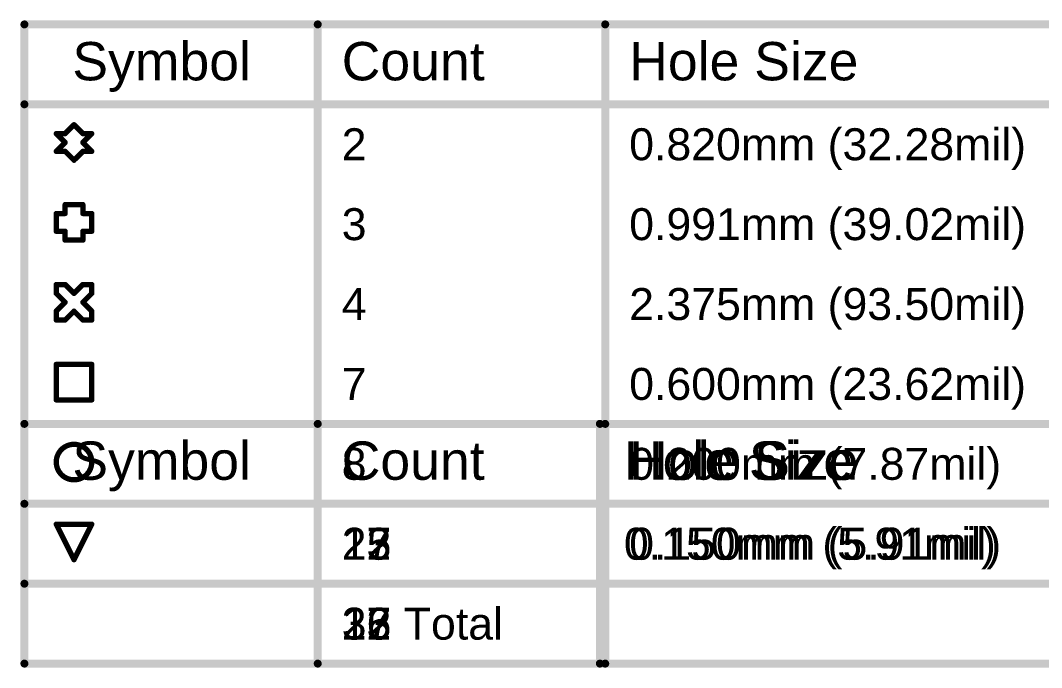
# Model space of a CAD drawing. Header units: inches. Extents: x -35 to 304, y -8 to 63.
# Drawn here: x 37.36 to 86.07, y -8.13 to 22.73 of the extents above; entities that cross this region are included whole.
import ezdxf

# ---------------------------------------------------------------- set-up
doc = ezdxf.new("R2010")
doc.units = ezdxf.units.IN
doc.layers.add('Drill Drawing', color=1, linetype='Continuous')
doc.styles.add('Arial', font='', dxfattribs={"height": 0.2})
doc.styles.get('Arial').set_extended_font_data('Arial')

msp = doc.modelspace()

# ---------------------------------------------------------------- linework, layer by layer
at = {"layer": 'Drill Drawing'}
for points in [[(37.554, 22.543, 0.381, 0.381, 0), (303.774, 22.543, 0.381, 0.381, 0)], [(37.554, -7.938, 0.381, 0.381, 0), (37.554, 22.543, 0.381, 0.381, 0)], [(51.546, -7.938, 0.381, 0.381, 0), (51.546, 22.543, 0.381, 0.381, 0)], [(65.259, -7.938, 0.381, 0.381, 0), (65.259, 22.543, 0.381, 0.381, 0)], [(37.554, 18.733, 0.381, 0.381, 0), (303.774, 18.733, 0.381, 0.381, 0)], [(39.496, 17.335, 0.254, 0.254, 0), (39.919, 17.759, 0.254, 0.254, 0)], [(39.919, 17.759, 0.254, 0.254, 0), (40.343, 17.335, 0.254, 0.254, 0)], [(39.073, 17.335, 0.254, 0.254, 0), (39.496, 16.912, 0.254, 0.254, 0)], [(39.073, 17.335, 0.254, 0.254, 0), (39.496, 17.335, 0.254, 0.254, 0)], [(40.343, 17.335, 0.254, 0.254, 0), (40.766, 17.335, 0.254, 0.254, 0)], [(40.343, 16.912, 0.254, 0.254, 0), (40.766, 17.335, 0.254, 0.254, 0)], [(39.073, 16.489, 0.254, 0.254, 0), (39.496, 16.912, 0.254, 0.254, 0)], [(39.073, 16.489, 0.254, 0.254, 0), (39.496, 16.489, 0.254, 0.254, 0)], [(39.496, 16.489, 0.254, 0.254, 0), (39.919, 16.066, 0.254, 0.254, 0)], [(39.919, 16.066, 0.254, 0.254, 0), (40.343, 16.489, 0.254, 0.254, 0)], [(40.343, 16.912, 0.254, 0.254, 0), (40.766, 16.489, 0.254, 0.254, 0)], [(40.343, 16.489, 0.254, 0.254, 0), (40.766, 16.489, 0.254, 0.254, 0)], [(39.073, 12.679, 0.254, 0.254, 0), (39.073, 13.525, 0.254, 0.254, 0)], [(39.073, 13.525, 0.254, 0.254, 0), (39.496, 13.525, 0.254, 0.254, 0)], [(39.496, 13.525, 0.254, 0.254, 0), (39.496, 13.949, 0.254, 0.254, 0)], [(39.496, 13.949, 0.254, 0.254, 0), (40.343, 13.949, 0.254, 0.254, 0)], [(40.343, 13.525, 0.254, 0.254, 0), (40.343, 13.949, 0.254, 0.254, 0)], [(40.343, 13.525, 0.254, 0.254, 0), (40.766, 13.525, 0.254, 0.254, 0)], [(40.766, 12.679, 0.254, 0.254, 0), (40.766, 13.525, 0.254, 0.254, 0)], [(39.073, 12.679, 0.254, 0.254, 0), (39.496, 12.679, 0.254, 0.254, 0)], [(39.496, 12.255, 0.254, 0.254, 0), (39.496, 12.679, 0.254, 0.254, 0)], [(40.343, 12.679, 0.254, 0.254, 0), (40.766, 12.679, 0.254, 0.254, 0)], [(40.343, 12.255, 0.254, 0.254, 0), (40.343, 12.679, 0.254, 0.254, 0)], [(39.496, 12.255, 0.254, 0.254, 0), (40.343, 12.255, 0.254, 0.254, 0)], [(39.073, 9.715, 0.254, 0.254, 0), (39.073, 10.139, 0.254, 0.254, 0)], [(39.073, 10.139, 0.254, 0.254, 0), (39.496, 10.139, 0.254, 0.254, 0)], [(39.496, 10.139, 0.254, 0.254, 0), (39.919, 9.715, 0.254, 0.254, 0)], [(39.919, 9.715, 0.254, 0.254, 0), (40.343, 10.139, 0.254, 0.254, 0)], [(40.343, 10.139, 0.254, 0.254, 0), (40.766, 10.139, 0.254, 0.254, 0)], [(40.766, 9.715, 0.254, 0.254, 0), (40.766, 10.139, 0.254, 0.254, 0)], [(39.073, 9.715, 0.254, 0.254, 0), (39.496, 9.292, 0.254, 0.254, 0)], [(40.343, 9.292, 0.254, 0.254, 0), (40.766, 9.715, 0.254, 0.254, 0)], [(39.073, 8.869, 0.254, 0.254, 0), (39.496, 9.292, 0.254, 0.254, 0)], [(40.343, 9.292, 0.254, 0.254, 0), (40.766, 8.869, 0.254, 0.254, 0)], [(39.073, 8.445, 0.254, 0.254, 0), (39.073, 8.869, 0.254, 0.254, 0)], [(39.496, 8.445, 0.254, 0.254, 0), (39.919, 8.869, 0.254, 0.254, 0)], [(39.919, 8.869, 0.254, 0.254, 0), (40.343, 8.445, 0.254, 0.254, 0)], [(40.766, 8.445, 0.254, 0.254, 0), (40.766, 8.869, 0.254, 0.254, 0)], [(39.073, 8.445, 0.254, 0.254, 0), (39.496, 8.445, 0.254, 0.254, 0)], [(40.343, 8.445, 0.254, 0.254, 0), (40.766, 8.445, 0.254, 0.254, 0)], [(39.073, 6.329, 0.254, 0.254, 0), (40.766, 6.329, 0.254, 0.254, 0)], [(39.073, 4.636, 0.254, 0.254, 0), (39.073, 6.329, 0.254, 0.254, 0)], [(40.766, 4.636, 0.254, 0.254, 0), (40.766, 6.329, 0.254, 0.254, 0)], [(39.073, 4.636, 0.254, 0.254, 0), (40.766, 4.636, 0.254, 0.254, 0)], [(37.554, 3.493, 0.381, 0.381, 0), (298.442, 3.493, 0.381, 0.381, 0)], [(37.554, -7.938, 0.381, 0.381, 0), (37.554, 3.493, 0.381, 0.381, 0)], [(37.554, 3.493, 0.381, 0.381, 0), (294.887, 3.493, 0.381, 0.381, 0)], [(37.554, -7.938, 0.381, 0.381, 0), (37.554, 3.493, 0.381, 0.381, 0)], [(37.554, 3.493, 0.381, 0.381, 0), (298.442, 3.493, 0.381, 0.381, 0)], [(37.554, -7.938, 0.381, 0.381, 0), (37.554, 3.493, 0.381, 0.381, 0)], [(37.554, 3.493, 0.381, 0.381, 0), (294.633, 3.493, 0.381, 0.381, 0)], [(37.554, -7.938, 0.381, 0.381, 0), (37.554, 3.493, 0.381, 0.381, 0)], [(51.546, -7.938, 0.381, 0.381, 0), (51.546, 3.493, 0.381, 0.381, 0)], [(51.546, -7.938, 0.381, 0.381, 0), (51.546, 3.493, 0.381, 0.381, 0)], [(51.546, -7.938, 0.381, 0.381, 0), (51.546, 3.493, 0.381, 0.381, 0)], [(51.546, -7.938, 0.381, 0.381, 0), (51.546, 3.493, 0.381, 0.381, 0)], [(65.005, -7.938, 0.381, 0.381, 0), (65.005, 3.493, 0.381, 0.381, 0)], [(65.005, -7.938, 0.381, 0.381, 0), (65.005, 3.493, 0.381, 0.381, 0)], [(65.005, -7.938, 0.381, 0.381, 0), (65.005, 3.493, 0.381, 0.381, 0)], [(65.259, -7.938, 0.381, 0.381, 0), (65.259, 3.493, 0.381, 0.381, 0)], [(37.554, -0.318, 0.381, 0.381, 0), (298.442, -0.318, 0.381, 0.381, 0)], [(37.554, -0.318, 0.381, 0.381, 0), (294.887, -0.318, 0.381, 0.381, 0)], [(37.554, -0.318, 0.381, 0.381, 0), (298.442, -0.318, 0.381, 0.381, 0)], [(37.554, -0.318, 0.381, 0.381, 0), (294.633, -0.318, 0.381, 0.381, 0)], [(39.073, -1.291, 0.254, 0.254, 0), (40.766, -1.291, 0.254, 0.254, 0)], [(39.073, -1.291, 0.254, 0.254, 0), (39.919, -2.985, 0.254, 0.254, 0)], [(39.073, -1.291, 0.254, 0.254, 0), (40.766, -1.291, 0.254, 0.254, 0)], [(39.073, -1.291, 0.254, 0.254, 0), (39.919, -2.985, 0.254, 0.254, 0)], [(39.073, -1.291, 0.254, 0.254, 0), (40.766, -1.291, 0.254, 0.254, 0)], [(39.073, -1.291, 0.254, 0.254, 0), (39.919, -2.985, 0.254, 0.254, 0)], [(39.073, -1.291, 0.254, 0.254, 0), (40.766, -1.291, 0.254, 0.254, 0)], [(39.073, -1.291, 0.254, 0.254, 0), (39.919, -2.985, 0.254, 0.254, 0)], [(39.073, -1.291, 0.254, 0.254, 0), (40.766, -1.291, 0.254, 0.254, 0)], [(39.073, -1.291, 0.254, 0.254, 0), (39.919, -2.985, 0.254, 0.254, 0)], [(39.919, -2.985, 0.254, 0.254, 0), (40.766, -1.291, 0.254, 0.254, 0)], [(39.919, -2.985, 0.254, 0.254, 0), (40.766, -1.291, 0.254, 0.254, 0)], [(39.919, -2.985, 0.254, 0.254, 0), (40.766, -1.291, 0.254, 0.254, 0)], [(39.919, -2.985, 0.254, 0.254, 0), (40.766, -1.291, 0.254, 0.254, 0)], [(39.919, -2.985, 0.254, 0.254, 0), (40.766, -1.291, 0.254, 0.254, 0)], [(37.554, -4.128, 0.381, 0.381, 0), (298.442, -4.128, 0.381, 0.381, 0)], [(37.554, -4.128, 0.381, 0.381, 0), (294.887, -4.128, 0.381, 0.381, 0)], [(37.554, -4.128, 0.381, 0.381, 0), (298.442, -4.128, 0.381, 0.381, 0)], [(37.554, -4.128, 0.381, 0.381, 0), (294.633, -4.128, 0.381, 0.381, 0)], [(37.554, -4.128, 0.381, 0.381, 0), (303.774, -4.128, 0.381, 0.381, 0)], [(37.554, -7.938, 0.381, 0.381, 0), (298.442, -7.938, 0.381, 0.381, 0)], [(37.554, -7.938, 0.381, 0.381, 0), (294.887, -7.938, 0.381, 0.381, 0)], [(37.554, -7.938, 0.381, 0.381, 0), (298.442, -7.938, 0.381, 0.381, 0)], [(37.554, -7.938, 0.381, 0.381, 0), (294.633, -7.938, 0.381, 0.381, 0)], [(37.554, -7.938, 0.381, 0.381, 0), (303.774, -7.938, 0.381, 0.381, 0)]]:
    msp.add_lwpolyline(points, format="xyseb", dxfattribs=at)
for points in [[(37.459, 22.543, 0.191, 0.191, 1), (37.649, 22.543, 0.191, 0.191, 1)], [(37.459, 22.543, 0.191, 0.191, 1), (37.649, 22.543, 0.191, 0.191, 1)], [(51.451, 22.543, 0.191, 0.191, 1), (51.641, 22.543, 0.191, 0.191, 1)], [(65.163, 22.543, 0.191, 0.191, 1), (65.354, 22.543, 0.191, 0.191, 1)], [(37.459, 18.733, 0.191, 0.191, 1), (37.649, 18.733, 0.191, 0.191, 1)], [(39.856, 17.759, 0.127, 0.127, 1), (39.983, 17.759, 0.127, 0.127, 1)], [(39.856, 17.759, 0.127, 0.127, 1), (39.983, 17.759, 0.127, 0.127, 1)], [(39.009, 17.335, 0.127, 0.127, 1), (39.136, 17.335, 0.127, 0.127, 1)], [(39.009, 17.335, 0.127, 0.127, 1), (39.136, 17.335, 0.127, 0.127, 1)], [(39.432, 17.335, 0.127, 0.127, 1), (39.559, 17.335, 0.127, 0.127, 1)], [(39.432, 17.335, 0.127, 0.127, 1), (39.559, 17.335, 0.127, 0.127, 1)], [(40.279, 17.335, 0.127, 0.127, 1), (40.406, 17.335, 0.127, 0.127, 1)], [(40.279, 17.335, 0.127, 0.127, 1), (40.406, 17.335, 0.127, 0.127, 1)], [(40.702, 17.335, 0.127, 0.127, 1), (40.829, 17.335, 0.127, 0.127, 1)], [(40.702, 17.335, 0.127, 0.127, 1), (40.829, 17.335, 0.127, 0.127, 1)], [(39.009, 16.489, 0.127, 0.127, 1), (39.136, 16.489, 0.127, 0.127, 1)], [(39.009, 16.489, 0.127, 0.127, 1), (39.136, 16.489, 0.127, 0.127, 1)], [(39.432, 16.912, 0.127, 0.127, 1), (39.559, 16.912, 0.127, 0.127, 1)], [(39.432, 16.912, 0.127, 0.127, 1), (39.559, 16.912, 0.127, 0.127, 1)], [(39.432, 16.489, 0.127, 0.127, 1), (39.559, 16.489, 0.127, 0.127, 1)], [(39.432, 16.489, 0.127, 0.127, 1), (39.559, 16.489, 0.127, 0.127, 1)], [(40.279, 16.912, 0.127, 0.127, 1), (40.406, 16.912, 0.127, 0.127, 1)], [(40.279, 16.912, 0.127, 0.127, 1), (40.406, 16.912, 0.127, 0.127, 1)], [(40.279, 16.489, 0.127, 0.127, 1), (40.406, 16.489, 0.127, 0.127, 1)], [(40.279, 16.489, 0.127, 0.127, 1), (40.406, 16.489, 0.127, 0.127, 1)], [(40.702, 16.489, 0.127, 0.127, 1), (40.829, 16.489, 0.127, 0.127, 1)], [(40.702, 16.489, 0.127, 0.127, 1), (40.829, 16.489, 0.127, 0.127, 1)], [(39.856, 16.066, 0.127, 0.127, 1), (39.983, 16.066, 0.127, 0.127, 1)], [(39.856, 16.066, 0.127, 0.127, 1), (39.983, 16.066, 0.127, 0.127, 1)], [(39.009, 13.525, 0.127, 0.127, 1), (39.136, 13.525, 0.127, 0.127, 1)], [(39.009, 13.525, 0.127, 0.127, 1), (39.136, 13.525, 0.127, 0.127, 1)], [(39.432, 13.949, 0.127, 0.127, 1), (39.559, 13.949, 0.127, 0.127, 1)], [(39.432, 13.949, 0.127, 0.127, 1), (39.559, 13.949, 0.127, 0.127, 1)], [(39.432, 13.525, 0.127, 0.127, 1), (39.559, 13.525, 0.127, 0.127, 1)], [(39.432, 13.525, 0.127, 0.127, 1), (39.559, 13.525, 0.127, 0.127, 1)], [(40.279, 13.949, 0.127, 0.127, 1), (40.406, 13.949, 0.127, 0.127, 1)], [(40.279, 13.949, 0.127, 0.127, 1), (40.406, 13.949, 0.127, 0.127, 1)], [(40.279, 13.525, 0.127, 0.127, 1), (40.406, 13.525, 0.127, 0.127, 1)], [(40.279, 13.525, 0.127, 0.127, 1), (40.406, 13.525, 0.127, 0.127, 1)], [(40.702, 13.525, 0.127, 0.127, 1), (40.829, 13.525, 0.127, 0.127, 1)], [(40.702, 13.525, 0.127, 0.127, 1), (40.829, 13.525, 0.127, 0.127, 1)], [(39.009, 12.679, 0.127, 0.127, 1), (39.136, 12.679, 0.127, 0.127, 1)], [(39.009, 12.679, 0.127, 0.127, 1), (39.136, 12.679, 0.127, 0.127, 1)], [(39.432, 12.679, 0.127, 0.127, 1), (39.559, 12.679, 0.127, 0.127, 1)], [(39.432, 12.679, 0.127, 0.127, 1), (39.559, 12.679, 0.127, 0.127, 1)], [(40.279, 12.679, 0.127, 0.127, 1), (40.406, 12.679, 0.127, 0.127, 1)], [(40.279, 12.679, 0.127, 0.127, 1), (40.406, 12.679, 0.127, 0.127, 1)], [(40.702, 12.679, 0.127, 0.127, 1), (40.829, 12.679, 0.127, 0.127, 1)], [(40.702, 12.679, 0.127, 0.127, 1), (40.829, 12.679, 0.127, 0.127, 1)], [(39.432, 12.255, 0.127, 0.127, 1), (39.559, 12.255, 0.127, 0.127, 1)], [(39.432, 12.255, 0.127, 0.127, 1), (39.559, 12.255, 0.127, 0.127, 1)], [(40.279, 12.255, 0.127, 0.127, 1), (40.406, 12.255, 0.127, 0.127, 1)], [(40.279, 12.255, 0.127, 0.127, 1), (40.406, 12.255, 0.127, 0.127, 1)], [(39.009, 10.139, 0.127, 0.127, 1), (39.136, 10.139, 0.127, 0.127, 1)], [(39.009, 10.139, 0.127, 0.127, 1), (39.136, 10.139, 0.127, 0.127, 1)], [(39.432, 10.139, 0.127, 0.127, 1), (39.559, 10.139, 0.127, 0.127, 1)], [(39.432, 10.139, 0.127, 0.127, 1), (39.559, 10.139, 0.127, 0.127, 1)], [(40.279, 10.139, 0.127, 0.127, 1), (40.406, 10.139, 0.127, 0.127, 1)], [(40.279, 10.139, 0.127, 0.127, 1), (40.406, 10.139, 0.127, 0.127, 1)], [(40.702, 10.139, 0.127, 0.127, 1), (40.829, 10.139, 0.127, 0.127, 1)], [(40.702, 10.139, 0.127, 0.127, 1), (40.829, 10.139, 0.127, 0.127, 1)], [(39.009, 9.715, 0.127, 0.127, 1), (39.136, 9.715, 0.127, 0.127, 1)], [(39.009, 9.715, 0.127, 0.127, 1), (39.136, 9.715, 0.127, 0.127, 1)], [(39.856, 9.715, 0.127, 0.127, 1), (39.983, 9.715, 0.127, 0.127, 1)], [(39.856, 9.715, 0.127, 0.127, 1), (39.983, 9.715, 0.127, 0.127, 1)], [(40.702, 9.715, 0.127, 0.127, 1), (40.829, 9.715, 0.127, 0.127, 1)], [(40.702, 9.715, 0.127, 0.127, 1), (40.829, 9.715, 0.127, 0.127, 1)], [(39.432, 9.292, 0.127, 0.127, 1), (39.559, 9.292, 0.127, 0.127, 1)], [(39.432, 9.292, 0.127, 0.127, 1), (39.559, 9.292, 0.127, 0.127, 1)], [(40.279, 9.292, 0.127, 0.127, 1), (40.406, 9.292, 0.127, 0.127, 1)], [(40.279, 9.292, 0.127, 0.127, 1), (40.406, 9.292, 0.127, 0.127, 1)], [(39.009, 8.869, 0.127, 0.127, 1), (39.136, 8.869, 0.127, 0.127, 1)], [(39.009, 8.869, 0.127, 0.127, 1), (39.136, 8.869, 0.127, 0.127, 1)], [(39.856, 8.869, 0.127, 0.127, 1), (39.983, 8.869, 0.127, 0.127, 1)], [(39.856, 8.869, 0.127, 0.127, 1), (39.983, 8.869, 0.127, 0.127, 1)], [(40.702, 8.869, 0.127, 0.127, 1), (40.829, 8.869, 0.127, 0.127, 1)], [(40.702, 8.869, 0.127, 0.127, 1), (40.829, 8.869, 0.127, 0.127, 1)], [(39.009, 8.445, 0.127, 0.127, 1), (39.136, 8.445, 0.127, 0.127, 1)], [(39.009, 8.445, 0.127, 0.127, 1), (39.136, 8.445, 0.127, 0.127, 1)], [(39.432, 8.445, 0.127, 0.127, 1), (39.559, 8.445, 0.127, 0.127, 1)], [(39.432, 8.445, 0.127, 0.127, 1), (39.559, 8.445, 0.127, 0.127, 1)], [(40.279, 8.445, 0.127, 0.127, 1), (40.406, 8.445, 0.127, 0.127, 1)], [(40.279, 8.445, 0.127, 0.127, 1), (40.406, 8.445, 0.127, 0.127, 1)], [(40.702, 8.445, 0.127, 0.127, 1), (40.829, 8.445, 0.127, 0.127, 1)], [(40.702, 8.445, 0.127, 0.127, 1), (40.829, 8.445, 0.127, 0.127, 1)], [(39.009, 6.329, 0.127, 0.127, 1), (39.136, 6.329, 0.127, 0.127, 1)], [(39.009, 6.329, 0.127, 0.127, 1), (39.136, 6.329, 0.127, 0.127, 1)], [(40.702, 6.329, 0.127, 0.127, 1), (40.829, 6.329, 0.127, 0.127, 1)], [(40.702, 6.329, 0.127, 0.127, 1), (40.829, 6.329, 0.127, 0.127, 1)], [(39.009, 4.636, 0.127, 0.127, 1), (39.136, 4.636, 0.127, 0.127, 1)], [(39.009, 4.636, 0.127, 0.127, 1), (39.136, 4.636, 0.127, 0.127, 1)], [(40.702, 4.636, 0.127, 0.127, 1), (40.829, 4.636, 0.127, 0.127, 1)], [(40.702, 4.636, 0.127, 0.127, 1), (40.829, 4.636, 0.127, 0.127, 1)], [(37.459, 3.493, 0.191, 0.191, 1), (37.649, 3.493, 0.191, 0.191, 1)], [(37.459, 3.493, 0.191, 0.191, 1), (37.649, 3.493, 0.191, 0.191, 1)], [(37.459, 3.493, 0.191, 0.191, 1), (37.649, 3.493, 0.191, 0.191, 1)], [(37.459, 3.493, 0.191, 0.191, 1), (37.649, 3.493, 0.191, 0.191, 1)], [(37.459, 3.493, 0.191, 0.191, 1), (37.649, 3.493, 0.191, 0.191, 1)], [(37.459, 3.493, 0.191, 0.191, 1), (37.649, 3.493, 0.191, 0.191, 1)], [(37.459, 3.493, 0.191, 0.191, 1), (37.649, 3.493, 0.191, 0.191, 1)], [(37.459, 3.493, 0.191, 0.191, 1), (37.649, 3.493, 0.191, 0.191, 1)], [(51.451, 3.493, 0.191, 0.191, 1), (51.641, 3.493, 0.191, 0.191, 1)], [(51.451, 3.493, 0.191, 0.191, 1), (51.641, 3.493, 0.191, 0.191, 1)], [(51.451, 3.493, 0.191, 0.191, 1), (51.641, 3.493, 0.191, 0.191, 1)], [(51.451, 3.493, 0.191, 0.191, 1), (51.641, 3.493, 0.191, 0.191, 1)], [(64.909, 3.493, 0.191, 0.191, 1), (65.1, 3.493, 0.191, 0.191, 1)], [(64.909, 3.493, 0.191, 0.191, 1), (65.1, 3.493, 0.191, 0.191, 1)], [(64.909, 3.493, 0.191, 0.191, 1), (65.1, 3.493, 0.191, 0.191, 1)], [(65.163, 3.493, 0.191, 0.191, 1), (65.354, 3.493, 0.191, 0.191, 1)], [(40.766, 1.672, 0.254, 0.254, 1), (39.073, 1.672, 0.254, 0.254, 1)], [(39.009, 1.672, 0.127, 0.127, 1), (39.136, 1.672, 0.127, 0.127, 1)], [(40.702, 1.672, 0.127, 0.127, 1), (40.829, 1.672, 0.127, 0.127, 1)], [(37.459, -0.318, 0.191, 0.191, 1), (37.649, -0.318, 0.191, 0.191, 1)], [(37.459, -0.318, 0.191, 0.191, 1), (37.649, -0.318, 0.191, 0.191, 1)], [(37.459, -0.318, 0.191, 0.191, 1), (37.649, -0.318, 0.191, 0.191, 1)], [(37.459, -0.318, 0.191, 0.191, 1), (37.649, -0.318, 0.191, 0.191, 1)], [(39.009, -1.291, 0.127, 0.127, 1), (39.136, -1.291, 0.127, 0.127, 1)], [(39.009, -1.291, 0.127, 0.127, 1), (39.136, -1.291, 0.127, 0.127, 1)], [(39.009, -1.291, 0.127, 0.127, 1), (39.136, -1.291, 0.127, 0.127, 1)], [(39.009, -1.291, 0.127, 0.127, 1), (39.136, -1.291, 0.127, 0.127, 1)], [(39.009, -1.291, 0.127, 0.127, 1), (39.136, -1.291, 0.127, 0.127, 1)], [(39.009, -1.291, 0.127, 0.127, 1), (39.136, -1.291, 0.127, 0.127, 1)], [(39.009, -1.291, 0.127, 0.127, 1), (39.136, -1.291, 0.127, 0.127, 1)], [(39.009, -1.291, 0.127, 0.127, 1), (39.136, -1.291, 0.127, 0.127, 1)], [(39.009, -1.291, 0.127, 0.127, 1), (39.136, -1.291, 0.127, 0.127, 1)], [(39.009, -1.291, 0.127, 0.127, 1), (39.136, -1.291, 0.127, 0.127, 1)], [(40.702, -1.291, 0.127, 0.127, 1), (40.829, -1.291, 0.127, 0.127, 1)], [(40.702, -1.291, 0.127, 0.127, 1), (40.829, -1.291, 0.127, 0.127, 1)], [(40.702, -1.291, 0.127, 0.127, 1), (40.829, -1.291, 0.127, 0.127, 1)], [(40.702, -1.291, 0.127, 0.127, 1), (40.829, -1.291, 0.127, 0.127, 1)], [(40.702, -1.291, 0.127, 0.127, 1), (40.829, -1.291, 0.127, 0.127, 1)], [(40.702, -1.291, 0.127, 0.127, 1), (40.829, -1.291, 0.127, 0.127, 1)], [(40.702, -1.291, 0.127, 0.127, 1), (40.829, -1.291, 0.127, 0.127, 1)], [(40.702, -1.291, 0.127, 0.127, 1), (40.829, -1.291, 0.127, 0.127, 1)], [(40.702, -1.291, 0.127, 0.127, 1), (40.829, -1.291, 0.127, 0.127, 1)], [(40.702, -1.291, 0.127, 0.127, 1), (40.829, -1.291, 0.127, 0.127, 1)], [(39.856, -2.985, 0.127, 0.127, 1), (39.983, -2.985, 0.127, 0.127, 1)], [(39.856, -2.985, 0.127, 0.127, 1), (39.983, -2.985, 0.127, 0.127, 1)], [(39.856, -2.985, 0.127, 0.127, 1), (39.983, -2.985, 0.127, 0.127, 1)], [(39.856, -2.985, 0.127, 0.127, 1), (39.983, -2.985, 0.127, 0.127, 1)], [(39.856, -2.985, 0.127, 0.127, 1), (39.983, -2.985, 0.127, 0.127, 1)], [(39.856, -2.985, 0.127, 0.127, 1), (39.983, -2.985, 0.127, 0.127, 1)], [(39.856, -2.985, 0.127, 0.127, 1), (39.983, -2.985, 0.127, 0.127, 1)], [(39.856, -2.985, 0.127, 0.127, 1), (39.983, -2.985, 0.127, 0.127, 1)], [(39.856, -2.985, 0.127, 0.127, 1), (39.983, -2.985, 0.127, 0.127, 1)], [(39.856, -2.985, 0.127, 0.127, 1), (39.983, -2.985, 0.127, 0.127, 1)], [(37.459, -4.128, 0.191, 0.191, 1), (37.649, -4.128, 0.191, 0.191, 1)], [(37.459, -4.128, 0.191, 0.191, 1), (37.649, -4.128, 0.191, 0.191, 1)], [(37.459, -4.128, 0.191, 0.191, 1), (37.649, -4.128, 0.191, 0.191, 1)], [(37.459, -4.128, 0.191, 0.191, 1), (37.649, -4.128, 0.191, 0.191, 1)], [(37.459, -4.128, 0.191, 0.191, 1), (37.649, -4.128, 0.191, 0.191, 1)], [(37.459, -7.938, 0.191, 0.191, 1), (37.649, -7.938, 0.191, 0.191, 1)], [(37.459, -7.938, 0.191, 0.191, 1), (37.649, -7.938, 0.191, 0.191, 1)], [(37.459, -7.938, 0.191, 0.191, 1), (37.649, -7.938, 0.191, 0.191, 1)], [(37.459, -7.938, 0.191, 0.191, 1), (37.649, -7.938, 0.191, 0.191, 1)], [(37.459, -7.938, 0.191, 0.191, 1), (37.649, -7.938, 0.191, 0.191, 1)], [(37.459, -7.938, 0.191, 0.191, 1), (37.649, -7.938, 0.191, 0.191, 1)], [(37.459, -7.938, 0.191, 0.191, 1), (37.649, -7.938, 0.191, 0.191, 1)], [(37.459, -7.938, 0.191, 0.191, 1), (37.649, -7.938, 0.191, 0.191, 1)], [(37.459, -7.938, 0.191, 0.191, 1), (37.649, -7.938, 0.191, 0.191, 1)], [(37.459, -7.938, 0.191, 0.191, 1), (37.649, -7.938, 0.191, 0.191, 1)], [(51.451, -7.938, 0.191, 0.191, 1), (51.641, -7.938, 0.191, 0.191, 1)], [(51.451, -7.938, 0.191, 0.191, 1), (51.641, -7.938, 0.191, 0.191, 1)], [(51.451, -7.938, 0.191, 0.191, 1), (51.641, -7.938, 0.191, 0.191, 1)], [(51.451, -7.938, 0.191, 0.191, 1), (51.641, -7.938, 0.191, 0.191, 1)], [(51.451, -7.938, 0.191, 0.191, 1), (51.641, -7.938, 0.191, 0.191, 1)], [(64.909, -7.938, 0.191, 0.191, 1), (65.1, -7.938, 0.191, 0.191, 1)], [(64.909, -7.938, 0.191, 0.191, 1), (65.1, -7.938, 0.191, 0.191, 1)], [(64.909, -7.938, 0.191, 0.191, 1), (65.1, -7.938, 0.191, 0.191, 1)], [(65.163, -7.938, 0.191, 0.191, 1), (65.354, -7.938, 0.191, 0.191, 1)], [(65.163, -7.938, 0.191, 0.191, 1), (65.354, -7.938, 0.191, 0.191, 1)]]:
    msp.add_lwpolyline(points, format="xyseb", close=True, dxfattribs=at)

# ---------------------------------------------------------------- texts
at = {"layer": 'Drill Drawing', "style": 'Arial'}
for s, height, p in [('Symbol', 1.8288, (39.84, 19.875)), ('Count', 1.8288, (52.689, 19.875)), ('Hole Size', 1.8288, (66.402, 19.875)), ('2', 1.524, (52.689, 16.066)), ('0.820mm (32.28mil)', 1.524, (66.402, 16.066)), ('3', 1.524, (52.689, 12.255)), ('0.991mm (39.02mil)', 1.524, (66.402, 12.255)), ('4', 1.524, (52.689, 8.445)), ('2.375mm (93.50mil)', 1.524, (66.402, 8.445)), ('7', 1.524, (52.689, 4.636)), ('0.600mm (23.62mil)', 1.524, (66.402, 4.636)), ('Symbol', 1.8288, (39.84, 0.826)), ('Symbol', 1.8288, (39.84, 0.826)), ('Symbol', 1.8288, (39.84, 0.826)), ('Symbol', 1.8288, (39.84, 0.826)), ('Count', 1.8288, (52.689, 0.826)), ('Count', 1.8288, (52.689, 0.826)), ('Count', 1.8288, (52.689, 0.826)), ('Count', 1.8288, (52.689, 0.826)), ('Hole Size', 1.8288, (66.148, 0.826)), ('Hole Size', 1.8288, (66.148, 0.826)), ('Hole Size', 1.8288, (66.148, 0.826)), ('Hole Size', 1.8288, (66.402, 0.826)), ('8', 1.524, (52.689, 0.826)), ('0.200mm (7.87mil)', 1.524, (66.402, 0.826)), ('25', 1.524, (52.689, -2.985)), ('12', 1.524, (52.689, -2.985)), ('13', 1.524, (52.689, -2.985)), ('12', 1.524, (52.689, -2.985)), ('17', 1.524, (52.689, -2.985)), ('0.150mm (5.91mil)', 1.524, (66.148, -2.985)), ('0.150mm (5.91mil)', 1.524, (66.148, -2.985)), ('0.150mm (5.91mil)', 1.524, (66.148, -2.985)), ('0.150mm (5.91mil)', 1.524, (66.402, -2.985)), ('0.150mm (5.91mil)', 1.524, (66.402, -2.985)), ('36 Total', 1.524, (52.689, -6.795)), ('25 Total', 1.524, (52.689, -6.795)), ('12 Total', 1.524, (52.689, -6.795)), ('13 Total', 1.524, (52.689, -6.795)), ('17 Total', 1.524, (52.689, -6.795))]:
    msp.add_text(s, height=height, dxfattribs=at).set_placement(p)

doc.saveas('drawing.dxf')
